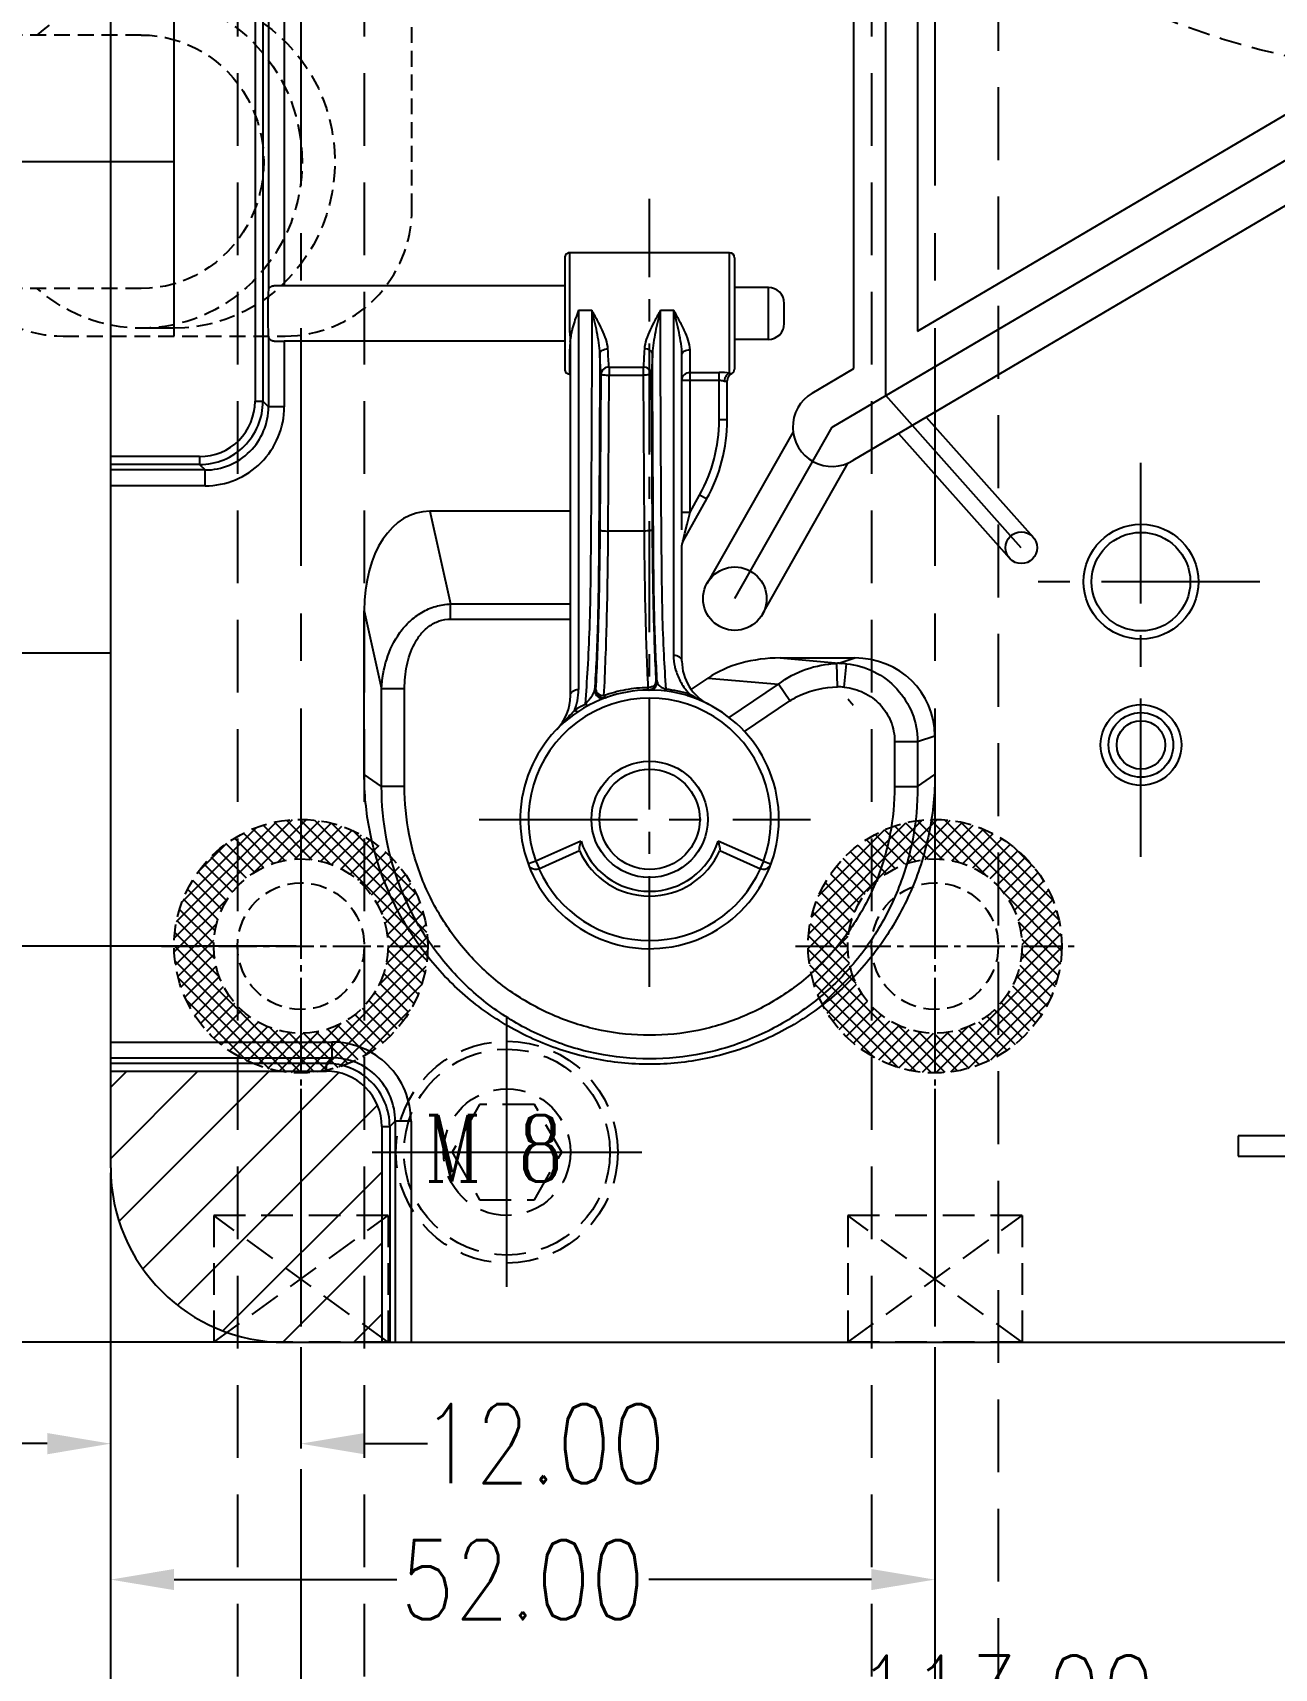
# Model space of a CAD drawing. Header units: millimetres. Extents: x 25970 to 27273, y -22508 to -21586.
# Drawn here: x 26934.1 to 27012.4, y -21996.3 to -21893.1 of the extents above; entities that cross this region are included whole.
import ezdxf

# ---------------------------------------------------------------- set-up
doc = ezdxf.new("R2010")
doc.units = ezdxf.units.MM
doc.header["$LTSCALE"] = 8
for name, pattern in [('ACAD_ISO08W100', [36, 24, -3, 6, -3]), ('CENTER', [2, 1.25, -0.25, 0.25, -0.25]), ('CENTER2', [1.125, 0.75, -0.125, 0.125, -0.125]), ('HIDDEN', [0.375, 0.25, -0.125]), ('HIDDEN2', [0.1875, 0.125, -0.0625])]:
    doc.linetypes.add(name, pattern=pattern)
doc.layers.get('DEFPOINTS').update_dxf_attribs({"color": 6})
for name, color, linetype in [('Cav-cor', 30, 'Continuous'), ('CL', 1, 'Continuous'), ('PIN', 5, 'Continuous'), ('SCREW', 52, 'HIDDEN'), ('WT', 4, 'Continuous')]:
    doc.layers.add(name, color=color, linetype=linetype)
doc.layers.add('dim', color=3, linetype='Continuous', lineweight=15)
doc.styles.add('ROMANC', font='RomanC.ttf', dxfattribs={"width": 0.8, "height": 7})
doc.styles.get("Standard").update_dxf_attribs({"font": 'txt.shx', "width": 0.8, "bigfont": 'chineset.shx'})
doc.dimstyles.new('ISO-25', dxfattribs={"dimtxt": 5, "dimasz": 4, "dimexe": 0.3, "dimexo": 0.3, "dimtad": 0, "dimzin": 1, "dimdsep": 46, "dimtxsty": 'Standard', "dimcen": 0, "dimclrd": 3, "dimclre": 3, "dimclrt": 3, "dimazin": 0, "dimtfac": 1, "dimtofl": 0, "dimtmove": 0, "dimatfit": 0, "dimfxl": 0, "dimarcsym": 0})

# ---------------------------------------------------------------- blocks, each defined once
blk = doc.blocks.new('*D26514')
at = {"layer": 'DEFPOINTS', "color": 0}
for p in [(26938.98, -21966.73), (27108.98, -21966.73), (26938.98, -22067.73)]:
    blk.add_point(p, dxfattribs=at)
at = {"layer": 'dim', "color": 3, "lineweight": -2}
for p, q in [((26938.98, -21967.03), (26938.98, -22068.03)), ((27108.98, -21967.03), (27108.98, -22068.03)), ((26942.98, -22067.73), (27015.03, -22067.73)), ((27104.98, -22067.73), (27032.94, -22067.73))]:
    blk.add_line(p, q, dxfattribs=at)
at = {"layer": 'dim', "color": 3}
for points in [[(26942.98, -22067.06), (26942.98, -22068.4), (26938.98, -22067.73)], [(27104.98, -22068.4), (27104.98, -22067.06), (27108.98, -22067.73)]]:
    blk.add_solid(points, dxfattribs=at)
at = {"layer": 'dim', "color": 3, "insert": (27023.98, -22067.73), "char_height": 5, "attachment_point": 5}
blk.add_mtext('170.00', dxfattribs=at)
blk = doc.blocks.new('20160817.185342')
at = {"layer": 'CL', "linetype": 'ACAD_ISO08W100', "ltscale": 0.5}
for p, q in [((0, -11), (0, 11)), ((0, 0), (40.16, 0))]:
    blk.add_line(p, q, dxfattribs=at)
at = {"layer": 'PIN'}
for p, q in [((0, 10.5), (2.07, 10.5)), ((20.73, 8), (38.08, 8)), ((20.73, -8), (38.08, -8)), ((0, -10.5), (2.07, -10.5))]:
    blk.add_line(p, q, dxfattribs=at)
at = {"layer": 'PIN', "linetype": 'HIDDEN2'}
for p, q in [((2.07, 8), (20.73, 8)), ((2.07, -8), (20.73, -8))]:
    blk.add_line(p, q, dxfattribs=at)
at = {"layer": 'PIN'}
blk.add_circle((40.16, 0), 2, dxfattribs=at)
at = {"layer": 'PIN', "linetype": 'HIDDEN2'}
for centre, major_axis, start_param, end_param in [((2.07, 0), (0, 10.5), 5.578638, 10.129325), ((0, 0), (0, -10.5), 3.141236, 6.282829), ((2.07, 0), (0, 8), 0, 3.141593)]:
    blk.add_ellipse(centre, major_axis=major_axis, ratio=0.965926, start_param=start_param, end_param=end_param, dxfattribs=at)
at = {"layer": 'PIN'}
for centre, major_axis, ratio, start_param, end_param in [((20.73, 0), (-8.28, 0), 0.965926, 4.712389, 7.853982), ((38.08, 0), (0, 8), 0.965926, 0, 3.141593), ((38.08, 0), (-8, 0), 1, 1.570796, 4.712389)]:
    blk.add_ellipse(centre, major_axis=major_axis, ratio=ratio, start_param=start_param, end_param=end_param, dxfattribs=at)
blk = doc.blocks.new('cb_8')
at = {"linetype": 'HIDDEN'}
blk.add_circle((0, 0), 7, dxfattribs=at)
at = {"layer": 'SCREW', "linetype": 'CENTER2', "ltscale": 5}
for p, q in [((0, -8.5), (0, 8.5)), ((-8.5, 0), (8.5, 0))]:
    blk.add_line(p, q, dxfattribs=at)
at = {"layer": 'SCREW'}
blk.add_lwpolyline([(-1.73, 3), (-3.46, 0), (-1.73, -3), (1.73, -3), (3.46, 0), (1.73, 3)], close=True, dxfattribs=at)
for radius in [6.5, 4]:
    blk.add_circle((0, 0), radius, dxfattribs=at)
at = {"layer": 'dim', "style": 'ROMANC', "width": 0.8}
blk.add_text('M 8', height=4.186, dxfattribs=at).set_placement((-5.2, -1.86))
blk = doc.blocks.new('20150513.114825')
at = {"layer": 'WT', "color": 125, "linetype": 'HIDDEN'}
for p, q in [((-5.5, 8), (5.5, 8)), ((5.5, 8), (-5.5, 0)), ((-5.5, 8), (5.5, 0)), ((-5.5, 0), (-5.5, 8)), ((5.5, 0), (5.5, 8)), ((-5.5, 0), (5.5, 0))]:
    blk.add_line(p, q, dxfattribs=at)
blk = doc.blocks.new('20150513.114820')
at = {"layer": 'WT', "linetype": 'Continuous'}
h = blk.add_hatch(dxfattribs=at)
h.set_pattern_fill('ANSI37', color=125, scale=5, angle=270, style=0)
h.set_pattern_definition([(315, (23425.0146, -23957.4168), (0.441941738, 0.441941738), []), (45, (23425.0146, -23957.4168), (-0.441941738, 0.441941738), [])])
h.paths.add_polyline_path([(8, 0), (5.5, 0, 1), (-5.5, 0), (-8, 0, -1)])
h.paths.add_polyline_path([(-8, 0), (-5.5, 0, 0.414214), (0, -5.5, 0.414214), (5.5, 0), (8, 0, -0.414214), (0, -8, -0.414214)])
at = {"layer": 'WT', "color": 125, "linetype": 'CENTER2', "ltscale": 0.4}
for p, q in [((0, 8.79), (0, -8.79)), ((8.79, 0), (-8.79, 0))]:
    blk.add_line(p, q, dxfattribs=at)
at = {"layer": 'WT', "color": 125, "linetype": 'HIDDEN2'}
for radius in [8, 5.5, 4]:
    blk.add_circle((0, 0), radius, dxfattribs=at)
blk = doc.blocks.new('*D27276')
at = {"layer": 'DEFPOINTS', "color": 0}
for p in [(26938.98, -21964.73), (26950.98, -21975.73), (26950.98, -21982.13)]:
    blk.add_point(p, dxfattribs=at)
at = {"layer": 'dim', "color": 3, "lineweight": -2}
for p, q in [((26938.98, -21965.03), (26938.98, -21982.43)), ((26950.98, -21976.03), (26950.98, -21982.43)), ((26934.98, -21982.13), (26930.98, -21982.13)), ((26954.98, -21982.13), (26958.98, -21982.13))]:
    blk.add_line(p, q, dxfattribs=at)
at = {"layer": 'dim', "color": 3}
for points in [[(26934.98, -21982.8), (26934.98, -21981.46), (26938.98, -21982.13)], [(26954.98, -21981.46), (26954.98, -21982.8), (26950.98, -21982.13)]]:
    blk.add_solid(points, dxfattribs=at)
at = {"layer": 'dim', "color": 3, "insert": (26966.28, -21982.13), "char_height": 5, "attachment_point": 5}
blk.add_mtext('12.00', dxfattribs=at)
blk = doc.blocks.new('*D27277')
at = {"layer": 'DEFPOINTS', "color": 0}
for p in [(26938.98, -21964.73), (26990.98, -21975.73), (26938.98, -21990.71)]:
    blk.add_point(p, dxfattribs=at)
at = {"layer": 'dim', "color": 3, "lineweight": -2}
for p, q in [((26938.98, -21965.03), (26938.98, -21991.01)), ((26990.98, -21976.03), (26990.98, -21991.01)), ((26942.98, -21990.71), (26957.03, -21990.71)), ((26986.98, -21990.71), (26972.94, -21990.71))]:
    blk.add_line(p, q, dxfattribs=at)
at = {"layer": 'dim', "color": 3}
for points in [[(26942.98, -21990.04), (26942.98, -21991.37), (26938.98, -21990.71)], [(26986.98, -21991.37), (26986.98, -21990.04), (26990.98, -21990.71)]]:
    blk.add_solid(points, dxfattribs=at)
at = {"layer": 'dim', "color": 3, "insert": (26964.98, -21990.71), "char_height": 5, "attachment_point": 5}
blk.add_mtext('52.00', dxfattribs=at)
blk = doc.blocks.new('*D27278')
at = {"layer": 'DEFPOINTS', "color": 0}
for p in [(26938.98, -21964.73), (27051.98, -21975.73), (27051.98, -21998)]:
    blk.add_point(p, dxfattribs=at)
at = {"layer": 'dim', "color": 3, "lineweight": -2}
for p, q in [((26938.98, -21965.03), (26938.98, -21998.3)), ((27051.98, -21976.03), (27051.98, -21998.3)), ((26942.98, -21998), (26986.86, -21998)), ((27047.98, -21998), (27004.11, -21998))]:
    blk.add_line(p, q, dxfattribs=at)
at = {"layer": 'dim', "color": 3}
for points in [[(26942.98, -21997.33), (26942.98, -21998.66), (26938.98, -21998)], [(27047.98, -21998.66), (27047.98, -21997.33), (27051.98, -21998)]]:
    blk.add_solid(points, dxfattribs=at)
at = {"layer": 'dim', "color": 3, "insert": (26995.48, -21998), "char_height": 5, "attachment_point": 5}
blk.add_mtext('113.00', dxfattribs=at)
blk = doc.blocks.new('*D27279')
at = {"layer": 'DEFPOINTS', "color": 0}
for p in [(26938.98, -21964.73), (27096.98, -21975.73), (26938.98, -22017.61)]:
    blk.add_point(p, dxfattribs=at)
at = {"layer": 'dim', "color": 3, "lineweight": -2}
for p, q in [((26938.98, -21965.03), (26938.98, -22017.91)), ((27096.98, -21976.03), (27096.98, -22017.91)), ((26942.98, -22017.61), (27008.69, -22017.61)), ((27092.98, -22017.61), (27027.28, -22017.61))]:
    blk.add_line(p, q, dxfattribs=at)
at = {"layer": 'dim', "color": 3}
for points in [[(26942.98, -22016.94), (26942.98, -22018.28), (26938.98, -22017.61)], [(27092.98, -22018.28), (27092.98, -22016.94), (27096.98, -22017.61)]]:
    blk.add_solid(points, dxfattribs=at)
at = {"layer": 'dim', "color": 3, "insert": (27017.98, -22017.61), "char_height": 5, "attachment_point": 5}
blk.add_mtext('158.00', dxfattribs=at)
blk = doc.blocks.new('*D27282')
at = {"layer": 'DEFPOINTS', "color": 0}
for p in [(26929.29, -21950.73), (26950.98, -21950.73), (26949.98, -21975.73)]:
    blk.add_point(p, dxfattribs=at)
at = {"layer": 'dim', "color": 3, "lineweight": -2}
for p, q in [((26929.29, -21946.73), (26929.29, -21942.73)), ((26950.68, -21950.73), (26928.99, -21950.73)), ((26949.68, -21975.73), (26928.99, -21975.73)), ((26929.29, -21979.73), (26929.29, -21983.73))]:
    blk.add_line(p, q, dxfattribs=at)
at = {"layer": 'dim', "color": 3}
for points in [[(26928.62, -21946.73), (26929.96, -21946.73), (26929.29, -21950.73)], [(26929.96, -21979.73), (26928.62, -21979.73), (26929.29, -21975.73)]]:
    blk.add_solid(points, dxfattribs=at)
at = {"layer": 'dim', "color": 3, "insert": (26929.29, -21934.77), "char_height": 5, "attachment_point": 5, "rotation": 90}
blk.add_mtext('25.00', dxfattribs=at)
blk = doc.blocks.new('*D27306')
at = {"layer": 'DEFPOINTS', "color": 0}
for p in [(26919.85, -21843.73), (27051.98, -21843.73), (26949.98, -21975.73)]:
    blk.add_point(p, dxfattribs=at)
at = {"layer": 'dim', "color": 3, "lineweight": -2}
for p, q in [((27051.68, -21843.73), (26919.55, -21843.73)), ((26919.85, -21847.73), (26919.85, -21900.44)), ((26919.85, -21971.73), (26919.85, -21919.02)), ((26949.68, -21975.73), (26919.55, -21975.73))]:
    blk.add_line(p, q, dxfattribs=at)
at = {"layer": 'dim', "color": 3}
for points in [[(26920.51, -21847.73), (26919.18, -21847.73), (26919.85, -21843.73)], [(26919.18, -21971.73), (26920.51, -21971.73), (26919.85, -21975.73)]]:
    blk.add_solid(points, dxfattribs=at)
at = {"layer": 'dim', "color": 3, "insert": (26919.85, -21909.73), "char_height": 5, "attachment_point": 5, "rotation": 90}
blk.add_mtext('132.00', dxfattribs=at)
blk = doc.blocks.new('*D27307')
at = {"layer": 'DEFPOINTS', "color": 0}
for p in [(26911.86, -21815.73), (26938.98, -21815.73), (26949.98, -21975.73)]:
    blk.add_point(p, dxfattribs=at)
at = {"layer": 'dim', "color": 3, "lineweight": -2}
for p, q in [((26938.68, -21815.73), (26911.56, -21815.73)), ((26911.86, -21819.73), (26911.86, -21886.77)), ((26911.86, -21971.73), (26911.86, -21904.69)), ((26949.68, -21975.73), (26911.56, -21975.73))]:
    blk.add_line(p, q, dxfattribs=at)
at = {"layer": 'dim', "color": 3}
for points in [[(26912.53, -21819.73), (26911.2, -21819.73), (26911.86, -21815.73)], [(26911.2, -21971.73), (26912.53, -21971.73), (26911.86, -21975.73)]]:
    blk.add_solid(points, dxfattribs=at)
at = {"layer": 'dim', "color": 3, "insert": (26911.86, -21895.73), "char_height": 5, "attachment_point": 5, "rotation": 90}
blk.add_mtext('160.00', dxfattribs=at)
blk = doc.blocks.new('*D27308')
at = {"layer": 'DEFPOINTS', "color": 0}
for p in [(26901.7, -21740.73), (26938.98, -21740.73), (26949.98, -21975.73)]:
    blk.add_point(p, dxfattribs=at)
at = {"layer": 'dim', "color": 3, "lineweight": -2}
for p, q in [((26938.68, -21740.73), (26901.4, -21740.73)), ((26901.7, -21744.73), (26901.7, -21848.27)), ((26901.7, -21971.73), (26901.7, -21868.19)), ((26949.68, -21975.73), (26901.4, -21975.73))]:
    blk.add_line(p, q, dxfattribs=at)
at = {"layer": 'dim', "color": 3}
for points in [[(26902.37, -21744.73), (26901.03, -21744.73), (26901.7, -21740.73)], [(26901.03, -21971.73), (26902.37, -21971.73), (26901.7, -21975.73)]]:
    blk.add_solid(points, dxfattribs=at)
at = {"layer": 'dim', "color": 3, "insert": (26901.7, -21858.23), "char_height": 5, "attachment_point": 5, "rotation": 90}
blk.add_mtext('235.00', dxfattribs=at)

msp = doc.modelspace()

# ---------------------------------------------------------------- hatches: boundary and pattern name
at = {"layer": 'Cav-cor'}
h = msp.add_hatch(dxfattribs=at)
h.set_pattern_fill('ANSI31', color=241, style=0)
h.set_pattern_definition([(45, (437.2714, -574.139), (-2.24506403, 2.24506403), [])])
h.paths.add_polyline_path([(26938.984, -21964.733, 0.4142136), (26949.984, -21975.733), (26956.09, -21975.733), (26956.09, -21962.122, 0.4144993), (26952.595, -21958.626), (26938.984, -21958.626)])

# ---------------------------------------------------------------- linework, layer by layer
msp.add_line((26903.797, -21932.233), (26938.984, -21932.233))
at = {"linetype": 'HIDDEN2'}
msp.add_lwpolyline([(26949.984, -21872.233), (26935.984, -21872.233, 0.4142136), (26927.984, -21880.233), (26927.984, -21904.233, 0.4142136), (26935.984, -21912.233), (26949.984, -21912.233, 0.4142136), (26957.984, -21904.233), (26957.984, -21880.233, 0.4142136)], format="xyb", close=True, dxfattribs=at)
at = {"color": 8, "linetype": 'HIDDEN', "ltscale": 0.7}
msp.add_circle((27023.984, -21845.733), 50, dxfattribs=at)
at = {"layer": 'Cav-cor', "color": 241}
for p, q in [((26938.984, -21964.733), (26938.984, -21726.733)), ((26948.09, -21805.122), (26948.09, -21916.344)), ((26948.59, -21805.122), (26948.59, -21916.344)), ((26987.88, -21915.985), (26987.88, -21864.508)), ((26985.88, -21914.284), (26985.88, -21876.144)), ((26989.88, -21875.886), (26989.88, -21911.927)), ((26948.934, -21888.046), (26948.934, -21909.335)), ((26949.933, -21888.233), (26949.933, -21909.057)), ((26989.88, -21911.927), (27020.984, -21893.599)), ((26984.495, -21917.978), (27023.984, -21894.733)), ((27021.044, -21899.318), (26985.816, -21920.076)), ((26967.629, -21907.288), (26967.629, -21914.326)), ((26978.033, -21906.982), (26967.935, -21906.982)), ((26967.935, -21906.982), (26967.935, -21907.557)), ((26967.935, -21907.557), (26967.935, -21907.985)), ((26978.033, -21914.57), (26978.033, -21907.047)), ((26978.339, -21907.288), (26978.339, -21914.326)), ((26967.935, -21907.985), (26967.935, -21908.508)), ((26967.935, -21908.508), (26967.935, -21909.11)), ((26967.629, -21909.057), (26949.933, -21909.057)), ((26967.935, -21909.11), (26967.935, -21909.77)), ((26980.484, -21909.175), (26978.339, -21909.175)), ((26980.484, -21912.439), (26980.484, -21909.175)), ((26968.496, -21910.603), (26969.345, -21910.603)), ((26968.496, -21910.603), (26968.496, -21934.536)), ((26973.665, -21910.603), (26974.514, -21910.603)), ((26974.514, -21932.387), (26974.514, -21910.603)), ((26981.484, -21911.439), (26981.484, -21910.175)), ((26948.934, -21912.278), (26948.934, -21916.688)), ((26949.933, -21912.557), (26949.933, -21916.688)), ((26967.629, -21912.557), (26949.933, -21912.557)), ((26967.986, -21934.925), (26967.986, -21912.527)), ((26980.484, -21912.439), (26978.339, -21912.439)), ((26975.024, -21924.455), (26975.024, -21913.406)), ((26975.534, -21923.336), (26975.534, -21913.1)), ((26967.986, -21914.632), (26967.935, -21914.632)), ((26969.864, -21924.477), (26969.925, -21914.639)), ((26970.373, -21924.537), (26970.434, -21914.699)), ((26970.434, -21914.188), (26972.576, -21914.188)), ((26970.434, -21914.188), (26970.434, -21914.699)), ((26970.434, -21914.699), (26972.576, -21914.699)), ((26972.576, -21914.188), (26972.576, -21914.699)), ((26972.576, -21914.699), (26972.637, -21924.537)), ((26973.086, -21914.639), (26973.147, -21924.477)), ((26975.024, -21915.02), (26977.37, -21915.02)), ((26975.534, -21914.524), (26977.37, -21914.524)), ((26977.37, -21917.529), (26977.37, -21914.524)), ((26977.88, -21917.529), (26977.88, -21915.059)), ((26983.237, -21915.842), (26985.88, -21914.284)), ((26996.437, -21925.592), (26987.88, -21915.985)), ((26948.09, -21916.344), (26948.59, -21916.344)), ((26948.59, -21916.344), (26948.934, -21916.688)), ((26949.933, -21916.688), (26948.934, -21916.688)), ((26977.88, -21917.529), (26977.37, -21917.529)), ((26978.36, -21928.803), (26984.495, -21917.978)), ((26990.437, -21917.353), (26997.183, -21924.927)), ((26982.033, -21918.266), (26976.62, -21927.816)), ((26988.681, -21918.388), (26995.69, -21926.258)), ((26944.595, -21919.839), (26938.984, -21919.839)), ((26944.595, -21919.839), (26944.595, -21920.338)), ((26980.1, -21929.789), (26985.513, -21920.238)), ((26944.595, -21920.338), (26938.984, -21920.338)), ((26944.94, -21920.683), (26938.984, -21920.683)), ((26944.595, -21920.338), (26944.94, -21920.683)), ((26944.94, -21921.682), (26944.94, -21920.683)), ((26944.94, -21921.682), (26938.984, -21921.682)), ((26975.534, -21923.336), (26976.135, -21922.264)), ((26976.58, -21922.513), (26976.135, -21922.264)), ((26967.986, -21923.288), (26959.129, -21923.288)), ((26959.129, -21923.288), (26960.427, -21929.136)), ((26975.024, -21923.336), (26975.534, -21923.336)), ((26976.58, -21922.513), (26975.089, -21925.174)), ((26975.346, -21924.112), (26975.534, -21923.336)), ((26975.21, -21924.673), (26975.346, -21924.112)), ((26972.637, -21924.537), (26970.373, -21924.537)), ((26975.089, -21925.174), (26975.103, -21925.115)), ((26975.103, -21925.115), (26975.146, -21924.941)), ((26975.146, -21924.941), (26975.21, -21924.673)), ((26975.024, -21932.739), (26975.024, -21925.424)), ((26960.427, -21929.136), (26967.986, -21929.136)), ((26960.427, -21930.093), (26960.427, -21929.136)), ((26954.984, -21929.563), (26956.077, -21934.486)), ((26954.984, -21939.902), (26954.984, -21929.563)), ((26960.427, -21930.093), (26967.986, -21930.093)), ((26981.231, -21932.546), (26985.924, -21932.546)), ((26981.231, -21932.546), (26984.926, -21932.872)), ((26984.926, -21932.872), (26985.924, -21932.546)), ((26984.829, -21934.377), (26984.788, -21932.888)), ((26985.269, -21934.393), (26985.415, -21932.91)), ((26957.526, -21934.486), (26956.077, -21934.486)), ((26956.077, -21940.656), (26956.077, -21934.486)), ((26957.526, -21940.656), (26957.526, -21934.486)), ((26975.603, -21934.53), (26976.675, -21933.812)), ((26976.675, -21933.812), (26981.122, -21934.204)), ((26978.001, -21936.297), (26981.122, -21934.204)), ((26981.83, -21935.261), (26981.122, -21934.204)), ((26978.965, -21937.182), (26981.83, -21935.261)), ((26989.891, -21937.809), (26990.984, -21937.452)), ((26990.984, -21937.452), (26990.984, -21939.902)), ((26988.442, -21937.809), (26989.891, -21937.809)), ((26988.442, -21937.809), (26988.442, -21940.656)), ((26989.891, -21937.809), (26989.891, -21940.656)), ((26956.077, -21940.656), (26954.984, -21939.902)), ((26957.526, -21940.656), (26956.077, -21940.656)), ((26988.442, -21940.656), (26989.891, -21940.656)), ((26989.891, -21940.656), (26990.984, -21939.902)), ((26968.656, -21944.101), (26965.804, -21945.371)), ((26965.996, -21945.844), (26968.558, -21944.703)), ((26980.164, -21945.371), (26977.312, -21944.101)), ((26977.41, -21944.703), (26979.973, -21945.844)), ((26965.804, -21945.371), (26965.348, -21945.539)), ((26965.804, -21945.371), (26966.011, -21945.837)), ((26980.165, -21945.371), (26979.957, -21945.837)), ((26980.165, -21945.371), (26980.604, -21945.533)), ((26938.984, -21956.784), (26952.94, -21956.784)), ((26952.94, -21956.784), (26952.94, -21957.782)), ((26938.984, -21957.782), (26952.94, -21957.782)), ((26938.984, -21958.127), (26952.595, -21958.127)), ((26952.595, -21958.127), (26952.94, -21957.782)), ((26952.595, -21958.626), (26952.595, -21958.127)), ((26938.984, -21958.626), (26952.595, -21958.626)), ((26956.09, -21962.122), (26956.59, -21962.122)), ((26956.09, -21962.122), (26956.09, -21975.733)), ((26956.59, -21962.122), (26956.934, -21961.777)), ((26956.59, -21962.122), (26956.59, -21975.733)), ((26957.933, -21961.777), (26956.934, -21961.777)), ((26956.934, -21961.777), (26956.934, -21975.733)), ((26957.933, -21961.777), (26957.933, -21975.733)), ((27016.359, -21962.706), (27010.109, -21962.706)), ((27010.109, -21962.706), (27010.109, -21963.983)), ((27010.109, -21963.983), (27017.609, -21963.983)), ((26949.984, -21975.733), (27097.984, -21975.733))]:
    msp.add_line(p, q, dxfattribs=at)
for centre, radius in [((27003.984, -21927.733), 3.621), ((26996.437, -21925.592), 1), ((27003.984, -21927.733), 3.111), ((26978.36, -21928.803), 2), ((27003.984, -21938.035), 2.55), ((27003.984, -21938.035), 2.04), ((27003.984, -21938.035), 1.53), ((26972.984, -21942.733), 3.672), ((26972.984, -21942.733), 3.162)]:
    msp.add_circle(centre, radius, dxfattribs=at)
for centre, radius, start, end in [((26967.935, -21907.288), 0.306, 89.99811, 180), ((26978.033, -21907.288), 0.306, 360, 90), ((26980.484, -21910.175), 1, 0, 90), ((26980.484, -21911.439), 1, 270, 0), ((26965.475, -21912.526), 2.498, 358.74561, 359.98683), ((26967.935, -21914.326), 0.306, 180, 270.00189), ((26977.369, -21919.37), 4.845, 82.12069, 89.98516), ((26978.479, -21915.141), 0.78, 161.5601, 174.86021), ((26978.39, -21915.059), 0.51, 115.94444, 179.99992), ((26978.033, -21914.326), 0.306, 295.9445, 0), ((26984.495, -21917.978), 2.479, 120.50805, 302.18778), ((26944.595, -21916.344), 3.994, 269.99799, 0.00208), ((26944.597, -21916.345), 3.493, 269.97224, 0.02814), ((26944.942, -21916.691), 4.991, 269.97125, 0.02875), ((26944.946, -21916.694), 3.989, 269.91754, 0.08246), ((26967.68, -21917.529), 9.69, 330.75117, 0), ((26967.68, -21917.529), 10.2, 330.75117, 0), ((26975.534, -21925.424), 0.51, 150.75185, 180.00273), ((26978.073, -21932.343), 3.565, 196.15738, 209.41205), ((26978.084, -21932.739), 3.06, 180, 242.96431), ((26985.148, -21935.452), 2.589, 94.92475, 97.987), ((26972.984, -21942.733), 8.16, 109.68309, 90.44188), ((26964.876, -21934.534), 3.62, 348.67106, 359.95989), ((26972.48, -21942.747), 8.685, 109.39952, 109.96724), ((26970.024, -21934.583), 0.51, 180.03795, 289.89825), ((26972.984, -21942.733), 8.16, 90.69292, 109.39956), ((26972.986, -21942.85), 8.429, 95.57497, 105.22541), ((26972.984, -21942.833), 8.412, 90.71261, 95.57042), ((26972.862, -21933.72), 0.702, 271.37778, 276.03764), ((26981.524, -21934.229), 8.647, 181.28097, 181.82498), ((26972.955, -21934.063), 0.51, 270.25669, 0.02349), ((26972.878, -21934.063), 0.51, 306.46818, 0.01318), ((26973.493, -21942.742), 8.679, 90.19066, 90.69271), ((26974.322, -21933.4), 1.153, 253.71248, 255.09854), ((26972.981, -21943.13), 8.678, 78.12623, 83.08966), ((26972.967, -21943.198), 8.748, 73.0668, 78.13126), ((26978.117, -21932.32), 3.614, 209.39506, 216.62862), ((26978.136, -21932.306), 3.638, 216.62388, 221.17252), ((26978.146, -21932.297), 3.651, 221.17577, 223.91183), ((26984.925, -21937.908), 3.532, 84.41033, 91.54481), ((26972.984, -21942.733), 7.65, 339.82261, 200.17743), ((26964.926, -21934.925), 3.06, 315.90457, 0), ((26972.871, -21943.04), 8.548, 120.06544, 122.72144), ((26964.784, -21934.513), 3.715, 339.61615, 343.65397), ((26964.814, -21934.522), 3.683, 343.65353, 348.67978), ((26966.329, -21932.846), 3.679, 320.03561, 321.84832), ((26970.105, -21934.555), 0.51, 216.44771, 289.33731), ((26972.997, -21942.892), 8.473, 105.2237, 109.96031), ((26964.767, -21934.507), 3.733, 338.94021, 339.61722), ((26972.984, -21942.733), 4.845, 204, 336), ((26972.984, -21942.733), 4.539, 197.5486, 342.45143), ((26965.804, -21945.371), 0.51, 230.37254, 294), ((26972.984, -21942.733), 7.65, 204, 336), ((26980.165, -21945.371), 0.51, 246, 320.13752), ((26952.942, -21961.774), 4.991, 359.97125, 90.02875), ((26952.595, -21962.121), 3.994, 359.99799, 90.00208), ((26952.946, -21961.771), 3.989, 359.91754, 90.08246), ((26952.597, -21962.12), 3.493, 359.97227, 90.02815), ((26949.984, -21964.733), 11, 180, 270)]:
    msp.add_arc(centre, radius, start, end, dxfattribs=at)
for centre, major_axis, ratio, start_param, end_param in [((26948.984, -21910.807), (0, 1.75), 0.0524078, 0.5722469, 2.5693458), ((26960.16, -21931.125), (-1.723, 7.762), 0.6288403, -0.1386951, 1.2314493), ((26981.663, -21937.565), (7.027, -0.62), 0.7087388, 1.6946554, 2.420609), ((26985.808, -21937.565), (4.938, 1.612), 0.9624951, -0.3044932, 1.2437436)]:
    msp.add_ellipse(centre, major_axis=major_axis, ratio=ratio, start_param=start_param, end_param=end_param, dxfattribs=at)
for points, knots in [([(26949.933, -21909.057), (26949.868, -21909.057), (26949.741, -21909.056), (26949.53, -21909.058), (26949.317, -21909.065), (26949.118, -21909.095), (26948.968, -21909.186), (26948.938, -21909.288), (26948.934, -21909.335)], [0, 0, 0, 0, 0.1724014, 0.338908, 0.5621003, 0.7391778, 0.8724257, 1, 1, 1, 1]), ([(26967.935, -21909.77), (26967.935, -21909.944), (26967.934, -21910.294), (26967.938, -21910.82), (26967.933, -21911.346), (26967.928, -21911.696), (26967.935, -21911.869)], [0, 0, 0, 0, 0.247753, 0.5002265, 0.7526407, 1, 1, 1, 1]), ([(26968.496, -21910.603), (26968.436, -21910.766), (26968.317, -21911.091), (26968.181, -21911.5), (26968.088, -21911.828), (26968.035, -21912.072), (26967.994, -21912.311), (26967.973, -21912.471), (26967.973, -21912.549)], [0, 0, 0, 0, 0.2579208, 0.5135403, 0.6392226, 0.7624939, 0.8831521, 1, 1, 1, 1]), ([(26969.345, -21910.603), (26969.339, -21912.866), (26969.328, -21916.258), (26969.305, -21920.775), (26969.282, -21924.147), (26969.257, -21927.443), (26969.206, -21930.47), (26969.076, -21933.119), (26968.972, -21934.714), (26968.928, -21935.456)], [0, 0, 0, 0, 0.2731178, 0.4093139, 0.5450863, 0.6799976, 0.8071093, 0.9103487, 1, 1, 1, 1]), ([(26969.846, -21913.338), (26969.842, -21913.112), (26969.791, -21912.654), (26969.62, -21911.741), (26969.455, -21911.059), (26969.345, -21910.603)], [0, 0, 0, 0, 0.2442583, 0.494334, 1, 1, 1, 1]), ([(26970.356, -21913.041), (26970.347, -21912.839), (26970.243, -21912.424), (26969.99, -21911.823), (26969.68, -21911.213), (26969.458, -21910.807), (26969.345, -21910.603)], [0, 0, 0, 0, 0.2276424, 0.4765646, 0.7363724, 1, 1, 1, 1]), ([(26973.665, -21910.603), (26973.553, -21910.807), (26973.33, -21911.213), (26973.02, -21911.824), (26972.768, -21912.424), (26972.663, -21912.839), (26972.655, -21913.041)], [0, 0, 0, 0, 0.2636457, 0.5234674, 0.7723938, 1, 1, 1, 1]), ([(26973.665, -21910.603), (26973.555, -21911.059), (26973.39, -21911.741), (26973.219, -21912.654), (26973.168, -21913.112), (26973.164, -21913.338)], [0, 0, 0, 0, 0.5056758, 0.7557542, 1, 1, 1, 1]), ([(26974.025, -21934.514), (26973.98, -21933.79), (26973.881, -21932.189), (26973.782, -21929.557), (26973.747, -21926.587), (26973.715, -21922.362), (26973.684, -21917.023), (26973.671, -21912.745), (26973.665, -21910.603)], [0, 0, 0, 0, 0.090973, 0.2012349, 0.3303101, 0.4634635, 0.7312223, 1, 1, 1, 1]), ([(26975.024, -21913.406), (26975.024, -21913.174), (26974.974, -21912.704), (26974.8, -21911.77), (26974.628, -21911.07), (26974.514, -21910.603)], [0, 0, 0, 0, 0.2437647, 0.4938635, 1, 1, 1, 1]), ([(26975.534, -21913.1), (26975.534, -21912.895), (26975.434, -21912.468), (26975.178, -21911.854), (26974.86, -21911.229), (26974.63, -21910.812), (26974.514, -21910.603)], [0, 0, 0, 0, 0.2259653, 0.4748325, 0.7353704, 1, 1, 1, 1]), ([(26967.935, -21911.869), (26967.938, -21911.927), (26967.951, -21912.154), (26967.973, -21912.38), (26967.973, -21912.549)], [0, 0, 0, 0, 0.2568346, 1, 1, 1, 1]), ([(26948.934, -21912.278), (26948.937, -21912.311), (26948.951, -21912.375), (26949.025, -21912.473), (26949.179, -21912.531), (26949.489, -21912.562), (26949.748, -21912.557), (26949.933, -21912.557)], [0, 0, 0, 0, 0.0873204, 0.1699076, 0.3152533, 0.5085209, 1, 1, 1, 1]), ([(26967.973, -21912.581), (26967.972, -21912.628), (26967.963, -21912.809), (26967.942, -21912.989), (26967.935, -21913.123)], [0, 0, 0, 0, 0.2593681, 1, 1, 1, 1]), ([(26967.935, -21913.123), (26967.933, -21913.168), (26967.927, -21913.341), (26967.933, -21913.514), (26967.935, -21913.641)], [0, 0, 0, 0, 0.2655206, 1, 1, 1, 1]), ([(26967.935, -21913.641), (26967.938, -21913.781), (26967.934, -21914.026), (26967.935, -21914.357), (26967.935, -21914.546), (26967.935, -21914.632)], [0, 0, 0, 0, 0.4261895, 0.7413337, 1, 1, 1, 1]), ([(26969.846, -21913.338), (26969.84, -21915.247), (26969.829, -21918.108), (26969.807, -21921.918), (26969.787, -21924.761), (26969.764, -21927.556), (26969.724, -21930.177), (26969.638, -21932.507), (26969.554, -21933.932), (26969.514, -21934.584)], [0, 0, 0, 0, 0.2694963, 0.4038429, 0.5378209, 0.6709499, 0.7984315, 0.9078207, 1, 1, 1, 1]), ([(26969.846, -21913.338), (26969.849, -21913.299), (26969.888, -21913.212), (26970.008, -21913.12), (26970.169, -21913.058), (26970.292, -21913.042), (26970.356, -21913.041)], [0, 0, 0, 0, 0.1891201, 0.4207046, 0.6972451, 1, 1, 1, 1]), ([(26969.925, -21914.639), (26969.906, -21914.452), (26969.875, -21914.018), (26969.856, -21913.584), (26969.846, -21913.338)], [0, 0, 0, 0, 0.4339291, 1, 1, 1, 1]), ([(26970.434, -21914.188), (26970.415, -21914.023), (26970.385, -21913.641), (26970.365, -21913.257), (26970.356, -21913.041)], [0, 0, 0, 0, 0.4340247, 1, 1, 1, 1]), ([(26972.655, -21913.041), (26972.645, -21913.257), (26972.625, -21913.641), (26972.595, -21914.023), (26972.576, -21914.188)], [0, 0, 0, 0, 0.5659753, 1, 1, 1, 1]), ([(26973.164, -21913.338), (26973.161, -21913.299), (26973.122, -21913.212), (26973.003, -21913.12), (26972.841, -21913.058), (26972.719, -21913.042), (26972.655, -21913.041)], [0, 0, 0, 0, 0.1891173, 0.4207046, 0.6972472, 1, 1, 1, 1]), ([(26973.164, -21913.338), (26973.155, -21913.584), (26973.135, -21914.018), (26973.104, -21914.452), (26973.086, -21914.639)], [0, 0, 0, 0, 0.5660711, 1, 1, 1, 1]), ([(26973.465, -21934.063), (26973.426, -21933.411), (26973.348, -21931.979), (26973.275, -21929.66), (26973.241, -21927.082), (26973.213, -21923.45), (26973.184, -21918.86), (26973.17, -21915.181), (26973.164, -21913.338)], [0, 0, 0, 0, 0.0944872, 0.2075878, 0.3356301, 0.4676566, 0.733278, 1, 1, 1, 1]), ([(26975.024, -21913.406), (26975.024, -21913.364), (26975.058, -21913.273), (26975.178, -21913.176), (26975.343, -21913.114), (26975.469, -21913.1), (26975.534, -21913.1)], [0, 0, 0, 0, 0.1906864, 0.4203886, 0.6959886, 1, 1, 1, 1]), ([(26970.434, -21914.188), (26970.307, -21914.191), (26970.111, -21914.263), (26969.957, -21914.461), (26969.926, -21914.581), (26969.925, -21914.639)], [0, 0, 0, 0, 0.5155194, 0.7627891, 1, 1, 1, 1]), ([(26969.925, -21914.639), (26969.927, -21914.645), (26969.944, -21914.654), (26969.975, -21914.663), (26970.024, -21914.673), (26970.115, -21914.685), (26970.254, -21914.696), (26970.371, -21914.699), (26970.434, -21914.699)], [0, 0, 0, 0, 0.0350186, 0.1002715, 0.1961955, 0.3201528, 0.6344412, 1, 1, 1, 1]), ([(26973.086, -21914.639), (26973.084, -21914.581), (26973.053, -21914.461), (26972.899, -21914.263), (26972.703, -21914.191), (26972.576, -21914.188)], [0, 0, 0, 0, 0.2372109, 0.4844806, 1, 1, 1, 1]), ([(26973.086, -21914.639), (26973.083, -21914.645), (26973.066, -21914.654), (26973.035, -21914.663), (26972.986, -21914.673), (26972.895, -21914.685), (26972.757, -21914.696), (26972.639, -21914.699), (26972.576, -21914.699)], [0, 0, 0, 0, 0.0350186, 0.1002715, 0.1961955, 0.3201528, 0.6344412, 1, 1, 1, 1]), ([(26975.024, -21915.02), (26975.024, -21914.955), (26975.051, -21914.824), (26975.165, -21914.66), (26975.334, -21914.55), (26975.468, -21914.524), (26975.534, -21914.524)], [0, 0, 0, 0, 0.2467218, 0.4953428, 0.7466846, 1, 1, 1, 1]), ([(26977.37, -21915.02), (26977.4, -21915.02), (26977.512, -21915.025), (26977.623, -21915.047), (26977.702, -21915.072)], [0, 0, 0, 0, 0.2700887, 1, 1, 1, 1]), ([(26977.702, -21915.072), (26977.726, -21915.079), (26977.77, -21915.087), (26977.822, -21915.081), (26977.852, -21915.071), (26977.867, -21915.066), (26977.874, -21915.061), (26977.88, -21915.06), (26977.88, -21915.059)], [0, 0, 0, 0, 0.4152469, 0.7267706, 0.8424135, 0.9284441, 0.9818476, 1, 1, 1, 1]), ([(26977.916, -21914.626), (26977.896, -21914.641), (26977.817, -21914.715), (26977.765, -21914.815), (26977.739, -21914.894)], [0, 0, 0, 0, 0.2274716, 1, 1, 1, 1]), ([(26978.033, -21914.57), (26978.023, -21914.572), (26977.981, -21914.584), (26977.942, -21914.606), (26977.916, -21914.626)], [0, 0, 0, 0, 0.2367001, 1, 1, 1, 1]), ([(26978.033, -21914.57), (26978.054, -21914.578), (26978.088, -21914.588), (26978.128, -21914.596), (26978.149, -21914.599), (26978.159, -21914.601), (26978.163, -21914.6), (26978.167, -21914.601), (26978.167, -21914.601)], [0, 0, 0, 0, 0.4822586, 0.7824189, 0.8799075, 0.947331, 0.9869362, 1, 1, 1, 1]), ([(26969.595, -21934.555), (26969.681, -21933.029), (26969.802, -21929.67), (26969.852, -21926.309), (26969.864, -21924.477)], [0, 0, 0, 0, 0.4548438, 1, 1, 1, 1]), ([(26969.864, -21924.477), (26969.866, -21924.483), (26969.883, -21924.492), (26969.914, -21924.501), (26969.963, -21924.511), (26970.054, -21924.523), (26970.193, -21924.533), (26970.31, -21924.537), (26970.373, -21924.537)], [0, 0, 0, 0, 0.0350186, 0.1002715, 0.1961955, 0.3201528, 0.6344412, 1, 1, 1, 1]), ([(26970.104, -21934.929), (26970.191, -21933.355), (26970.311, -21929.892), (26970.362, -21926.426), (26970.373, -21924.537)], [0, 0, 0, 0, 0.4547553, 1, 1, 1, 1]), ([(26973.147, -21924.477), (26973.144, -21924.483), (26973.127, -21924.492), (26973.096, -21924.501), (26973.047, -21924.511), (26972.956, -21924.523), (26972.818, -21924.533), (26972.7, -21924.537), (26972.637, -21924.537)], [0, 0, 0, 0, 0.0350186, 0.1002715, 0.1961955, 0.3201528, 0.6344412, 1, 1, 1, 1]), ([(26972.637, -21924.537), (26972.648, -21926.318), (26972.694, -21929.613), (26972.803, -21932.908), (26972.879, -21934.422)], [0, 0, 0, 0, 0.540183, 1, 1, 1, 1]), ([(26973.147, -21924.477), (26973.157, -21926.204), (26973.204, -21929.4), (26973.312, -21932.595), (26973.388, -21934.063)], [0, 0, 0, 0, 0.5401292, 1, 1, 1, 1]), ([(26956.077, -21934.486), (26956.106, -21933.861), (26956.312, -21932.611), (26956.998, -21931.168), (26957.83, -21930.212), (26958.595, -21929.636), (26959.476, -21929.253), (26960.11, -21929.148), (26960.427, -21929.136)], [0, 0, 0, 0, 0.2482239, 0.49709, 0.6224372, 0.7480842, 0.8740312, 1, 1, 1, 1]), ([(26957.526, -21934.486), (26957.526, -21934.001), (26957.613, -21933.03), (26957.995, -21931.862), (26958.522, -21931.041), (26959.045, -21930.524), (26959.695, -21930.173), (26960.185, -21930.093), (26960.427, -21930.093)], [0, 0, 0, 0, 0.2499414, 0.4996254, 0.6247816, 0.7498848, 0.8749618, 1, 1, 1, 1]), ([(26975.024, -21932.739), (26975.024, -21932.692), (26974.993, -21932.591), (26974.874, -21932.477), (26974.707, -21932.404), (26974.58, -21932.387), (26974.514, -21932.387)], [0, 0, 0, 0, 0.206589, 0.440858, 0.7094602, 1, 1, 1, 1]), ([(26974.649, -21933.335), (26974.628, -21933.26), (26974.549, -21932.949), (26974.514, -21932.628), (26974.514, -21932.387)], [0, 0, 0, 0, 0.2461458, 1, 1, 1, 1]), ([(26981.122, -21934.204), (26981.637, -21933.795), (26982.822, -21933.163), (26984.133, -21932.919), (26984.789, -21932.888)], [0, 0, 0, 0, 0.5006354, 1, 1, 1, 1]), ([(26984.926, -21932.872), (26985.045, -21932.897), (26985.211, -21932.871), (26985.373, -21932.897), (26985.412, -21932.909)], [0, 0, 0, 0, 0.7494429, 1, 1, 1, 1]), ([(26985.412, -21932.909), (26986.01, -21932.974), (26987.196, -21933.318), (26988.671, -21934.428), (26989.654, -21935.992), (26989.887, -21937.207), (26989.891, -21937.809)], [0, 0, 0, 0, 0.2499137, 0.4999379, 0.750014, 1, 1, 1, 1]), ([(26967.986, -21934.925), (26967.986, -21934.874), (26968.016, -21934.765), (26968.134, -21934.637), (26968.302, -21934.555), (26968.43, -21934.536), (26968.496, -21934.536)], [0, 0, 0, 0, 0.2183469, 0.4564062, 0.7198697, 1, 1, 1, 1]), ([(26969.408, -21934.85), (26969.421, -21934.826), (26969.466, -21934.742), (26969.503, -21934.652), (26969.514, -21934.584)], [0, 0, 0, 0, 0.2817507, 1, 1, 1, 1]), ([(26969.595, -21934.555), (26969.597, -21934.604), (26969.632, -21934.707), (26969.75, -21934.827), (26969.914, -21934.907), (26970.04, -21934.927), (26970.104, -21934.929)], [0, 0, 0, 0, 0.2138983, 0.4522816, 0.7180645, 1, 1, 1, 1]), ([(26972.885, -21934.573), (26972.884, -21934.573), (26972.886, -21934.564), (26972.883, -21934.554), (26972.883, -21934.531), (26972.882, -21934.514), (26972.881, -21934.504)], [0, 0, 0, 0, 0.0649802, 0.2553892, 0.5688097, 1, 1, 1, 1]), ([(26973.389, -21934.063), (26973.386, -21934.107), (26973.356, -21934.198), (26973.253, -21934.308), (26973.108, -21934.386), (26972.995, -21934.412), (26972.936, -21934.418)], [0, 0, 0, 0, 0.2111099, 0.4473027, 0.713267, 1, 1, 1, 1]), ([(26973.465, -21934.063), (26973.469, -21934.089), (26973.508, -21934.215), (26973.61, -21934.311), (26973.695, -21934.369)], [0, 0, 0, 0, 0.2065324, 1, 1, 1, 1]), ([(26973.695, -21934.369), (26973.714, -21934.381), (26973.809, -21934.439), (26973.913, -21934.482), (26973.998, -21934.507)], [0, 0, 0, 0, 0.2017974, 1, 1, 1, 1]), ([(26974.025, -21934.514), (26974.016, -21934.545), (26974.003, -21934.584), (26973.982, -21934.623), (26973.969, -21934.632), (26973.964, -21934.632)], [0, 0, 0, 0, 0.693104, 0.8901458, 1, 1, 1, 1]), ([(26981.83, -21935.261), (26982.049, -21935.114), (26982.976, -21934.61), (26984.043, -21934.399), (26984.829, -21934.377)], [0, 0, 0, 0, 0.251024, 1, 1, 1, 1]), ([(26985.269, -21934.393), (26985.691, -21934.435), (26986.528, -21934.667), (26987.579, -21935.434), (26988.28, -21936.529), (26988.442, -21937.385), (26988.442, -21937.809)], [0, 0, 0, 0, 0.2502961, 0.5003782, 0.750257, 1, 1, 1, 1]), ([(26968.928, -21935.455), (26968.949, -21935.433), (26969.024, -21935.353), (26969.097, -21935.271), (26969.149, -21935.209)], [0, 0, 0, 0, 0.2721636, 1, 1, 1, 1]), ([(26968.928, -21935.455), (26968.967, -21935.486), (26969.04, -21935.535), (26969.135, -21935.537), (26969.167, -21935.52)], [0, 0, 0, 0, 0.5800076, 1, 1, 1, 1]), ([(26969.222, -21935.119), (26969.231, -21935.107), (26969.265, -21935.064), (26969.297, -21935.02), (26969.32, -21934.987)], [0, 0, 0, 0, 0.2613408, 1, 1, 1, 1]), ([(26969.32, -21934.987), (26969.328, -21934.975), (26969.359, -21934.93), (26969.388, -21934.884), (26969.408, -21934.85)], [0, 0, 0, 0, 0.2626115, 1, 1, 1, 1]), ([(26970.149, -21934.981), (26970.146, -21934.977), (26970.13, -21934.96), (26970.116, -21934.942), (26970.104, -21934.929)], [0, 0, 0, 0, 0.232187, 1, 1, 1, 1]), ([(26970.274, -21935.036), (26970.265, -21935.039), (26970.217, -21935.042), (26970.176, -21935.008), (26970.149, -21934.981)], [0, 0, 0, 0, 0.18958, 1, 1, 1, 1]), ([(26975.411, -21934.925), (26975.407, -21934.926), (26975.393, -21934.931), (26975.377, -21934.931), (26975.367, -21934.928)], [0, 0, 0, 0, 0.2760629, 1, 1, 1, 1]), ([(26975.516, -21934.829), (26975.507, -21934.841), (26975.478, -21934.878), (26975.442, -21934.913), (26975.411, -21934.925)], [0, 0, 0, 0, 0.3068869, 1, 1, 1, 1]), ([(26975.516, -21934.829), (26975.574, -21934.861), (26975.815, -21934.993), (26976.055, -21935.125), (26976.239, -21935.224)], [0, 0, 0, 0, 0.2410562, 1, 1, 1, 1]), ([(26985.501, -21935.126), (26985.528, -21935.159), (26985.634, -21935.29), (26985.741, -21935.421), (26985.822, -21935.52)], [0, 0, 0, 0, 0.2458016, 1, 1, 1, 1]), ([(26967.124, -21937.054), (26967.325, -21936.847), (26967.698, -21936.443), (26968.073, -21936.04), (26968.25, -21935.848)], [0, 0, 0, 0, 0.5247309, 1, 1, 1, 1]), ([(26968.25, -21935.848), (26968.297, -21935.88), (26968.385, -21935.928), (26968.494, -21935.919), (26968.529, -21935.896)], [0, 0, 0, 0, 0.5739513, 1, 1, 1, 1]), ([(26990.984, -21939.902), (26990.984, -21941.088), (26990.756, -21943.466), (26989.739, -21946.896), (26988.084, -21950.069), (26985.846, -21952.862), (26983.106, -21955.165), (26979.965, -21956.885), (26976.546, -21957.947), (26972.984, -21958.306), (26969.422, -21957.947), (26966.003, -21956.885), (26962.863, -21955.165), (26960.123, -21952.862), (26957.885, -21950.069), (26956.229, -21946.896), (26955.212, -21943.466), (26954.984, -21941.088), (26954.984, -21939.902)], [0, 0, 0, 0, 0.0625037, 0.1250074, 0.1875082, 0.2500079, 0.3125061, 0.3750039, 0.4375018, 0.4999999, 0.562498, 0.6249958, 0.6874936, 0.7499918, 0.8124916, 0.8749924, 0.9374962, 1, 1, 1, 1]), ([(26989.891, -21940.656), (26989.896, -21941.77), (26989.688, -21944.007), (26988.739, -21947.235), (26987.185, -21950.221), (26985.081, -21952.848), (26982.504, -21955.014), (26979.55, -21956.629), (26976.334, -21957.627), (26972.984, -21957.965), (26969.634, -21957.627), (26966.418, -21956.629), (26963.464, -21955.014), (26960.887, -21952.848), (26958.783, -21950.221), (26957.229, -21947.235), (26956.28, -21944.007), (26956.073, -21941.77), (26956.077, -21940.656)], [0, 0, 0, 0, 0.062497, 0.1250007, 0.1874988, 0.2499994, 0.3124991, 0.3749992, 0.4374995, 0.5, 0.5625005, 0.6250008, 0.6875009, 0.7500006, 0.8125013, 0.8749993, 0.937503, 1, 1, 1, 1]), ([(26988.442, -21940.656), (26988.442, -21941.674), (26988.246, -21943.716), (26987.374, -21946.661), (26985.951, -21949.387), (26984.03, -21951.785), (26981.676, -21953.763), (26978.98, -21955.24), (26976.043, -21956.152), (26972.984, -21956.461), (26969.925, -21956.152), (26966.989, -21955.24), (26964.292, -21953.763), (26961.939, -21951.785), (26960.017, -21949.387), (26958.595, -21946.661), (26957.722, -21943.716), (26957.526, -21941.674), (26957.526, -21940.656)], [0, 0, 0, 0, 0.0625001, 0.1250069, 0.1875073, 0.2500089, 0.3125081, 0.3750061, 0.4375033, 0.4999999, 0.5624965, 0.6249937, 0.6874917, 0.749991, 0.8124925, 0.874993, 0.9374998, 1, 1, 1, 1]), ([(26968.656, -21944.101), (26968.639, -21944.156), (26968.606, -21944.263), (26968.564, -21944.417), (26968.538, -21944.537), (26968.532, -21944.618), (26968.535, -21944.651), (26968.541, -21944.664)], [0, 0, 0, 0, 0.2969123, 0.580693, 0.8289175, 0.9272883, 1, 1, 1, 1]), ([(26977.4, -21944.403), (26977.394, -21944.379), (26977.367, -21944.277), (26977.336, -21944.177), (26977.312, -21944.101)], [0, 0, 0, 0, 0.24131, 1, 1, 1, 1]), ([(26977.427, -21944.664), (26977.433, -21944.65), (26977.437, -21944.613), (26977.429, -21944.526), (26977.412, -21944.454), (26977.4, -21944.403)], [0, 0, 0, 0, 0.1721823, 0.4076133, 1, 1, 1, 1])]:
    msp.add_open_spline(points, degree=3, knots=knots, dxfattribs=at)
for points in [[(26969.595, -21934.555), (26969.595, -21934.661), (26969.632, -21934.772), (26969.695, -21934.858)], [(26972.885, -21934.573), (26972.99, -21934.572), (26973.098, -21934.536), (26973.182, -21934.474)], [(26968.588, -21935.642), (26968.7, -21935.577), (26968.813, -21935.515), (26968.928, -21935.456)]]:
    msp.add_open_spline(points, degree=3, dxfattribs=at)
at = {"layer": 'CL', "color": 6, "linetype": 'CENTER', "ltscale": 0.7}
msp.add_line((26972.984, -21953.311), (26972.984, -21903.576), dxfattribs=at)
at = {"layer": 'CL', "color": 6, "linetype": 'CENTER'}
for p, q in [((27003.984, -21945.099), (27003.984, -21920.222)), ((27011.495, -21927.733), (26996.473, -21927.733)), ((26962.229, -21942.733), (26983.143, -21942.733))]:
    msp.add_line(p, q, dxfattribs=at)
at = {"layer": 'WT', "color": 125, "linetype": 'HIDDEN', "ltscale": 2.3}
for p, q in [((26994.984, -21813.733), (26994.984, -22015.733)), ((26946.984, -21819.733), (26946.984, -22015.733)), ((26954.984, -21819.733), (26954.984, -22015.733)), ((26986.984, -21819.733), (26986.984, -22015.733))]:
    msp.add_line(p, q, dxfattribs=at)
at = {"layer": 'WT', "color": 125, "linetype": 'CENTER', "ltscale": 1.5}
for p, q in [((26950.984, -21815.733), (26950.984, -22045.733)), ((26990.984, -21815.733), (26990.984, -22045.733))]:
    msp.add_line(p, q, dxfattribs=at)

# ---------------------------------------------------------------- block references
at = {"layer": 'PIN', "xscale": -1}
msp.add_blockref('20160817.185342', (26942.984, -21901.233), dxfattribs=at)
at = {"layer": 'SCREW'}
msp.add_blockref('cb_8', (26963.984, -21963.733), dxfattribs=at)
at = {"layer": 'WT', "rotation": 90.00000000000001}
for p in [(26950.984, -21950.733), (26990.984, -21950.733)]:
    msp.add_blockref('20150513.114820', p, dxfattribs=at)
at = {"layer": 'WT', "color": 203, "linetype": 'HIDDEN', "ltscale": 2.3, "rotation": -180}
msp.add_blockref('20150513.114825', (26950.984, -21967.733), dxfattribs=at)
at = {"layer": 'WT', "color": 125, "linetype": 'HIDDEN', "ltscale": 2.3, "rotation": -180}
msp.add_blockref('20150513.114825', (26990.984, -21967.733), dxfattribs=at)

# ---------------------------------------------------------------- dimensions: what is measured, and where the dimension line sits
at = {"layer": 'dim'}
for base, p2, picture, middle in [((26901.699, -21740.733), (26938.984, -21740.733), '*D27308', (26901.699, -21858.233)), ((26911.862, -21815.733), (26938.984, -21815.733), '*D27307', (26911.862, -21895.733)), ((26919.848, -21843.733), (27051.984, -21843.733), '*D27306', (26919.848, -21909.733)), ((26929.29, -21950.733), (26950.984, -21950.733), '*D27282', (26929.29, -21934.774))]:
    dim = msp.add_linear_dim(base=base, p1=(26949.984, -21975.733), p2=p2, angle=90, dimstyle='ISO-25', dxfattribs=at)
    dim.commit()
    dim.dimension.update_dxf_attribs({"geometry": picture, "text_midpoint": middle})
for base, p1, p2, picture, middle in [((26950.984, -21982.13), (26938.984, -21964.733), (26950.984, -21975.733), '*D27276', (26966.276, -21982.13)), ((26938.984, -21990.706), (26990.984, -21975.733), (26938.984, -21964.733), '*D27277', (26964.984, -21990.706)), ((27051.984, -21997.996), (26938.984, -21964.733), (27051.984, -21975.733), '*D27278', (26995.484, -21997.996))]:
    dim = msp.add_linear_dim(base=base, p1=p1, p2=p2, dimstyle='ISO-25', dxfattribs=at)
    dim.commit()
    dim.dimension.update_dxf_attribs({"geometry": picture, "text_midpoint": middle})
dim = msp.add_linear_dim(base=(26938.984, -22017.608), p1=(27096.984, -21975.733), p2=(26938.984, -21964.733), dimstyle='ISO-25', dxfattribs=at)
dim.commit()
dim.dimension.update_dxf_attribs({"geometry": '*D27279', "text_midpoint": (27017.984, -22017.608), "dimtype": 160})
dim = msp.add_linear_dim(base=(26938.984, -22067.729), p1=(27108.984, -21966.733), p2=(26938.984, -21966.733), angle=180, dimstyle='ISO-25', dxfattribs=at)
dim.commit()
dim.dimension.update_dxf_attribs({"geometry": '*D26514', "text_midpoint": (27023.984, -22067.729), "dimtype": 160})

doc.saveas('drawing.dxf')
